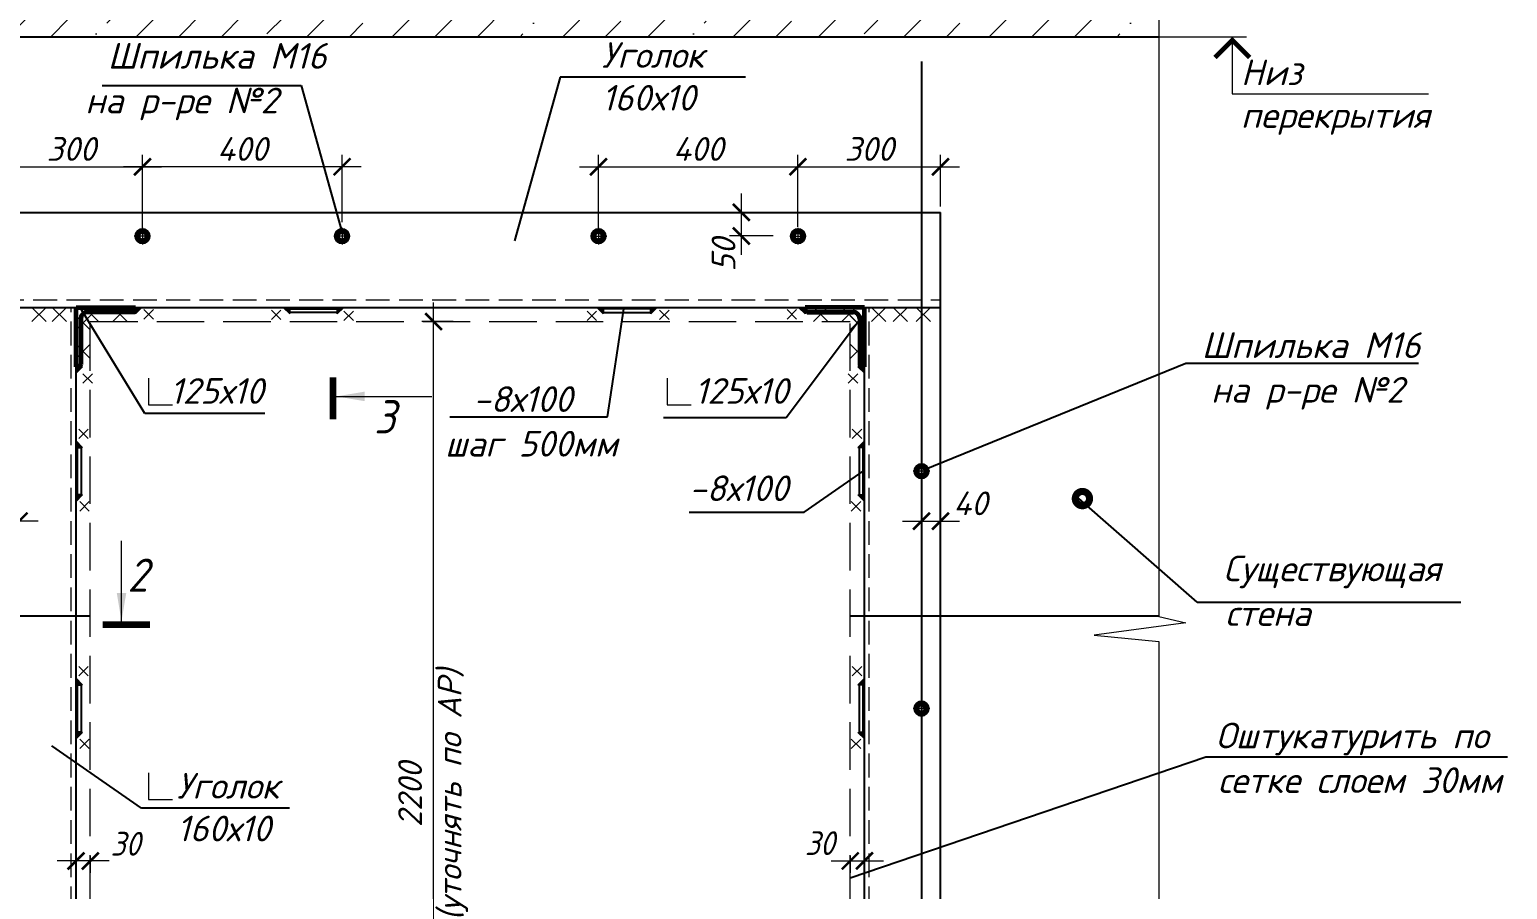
# Model space of a CAD drawing. Header units: millimetres. Extents: x 749182 to 2267578, y 70462 to 311449.
# Drawn here: x 2114152 to 2117264, y 214728 to 216539 of the extents above; entities that cross this region are included whole.
import ezdxf
from ezdxf.enums import TextEntityAlignment as Align

# ---------------------------------------------------------------- set-up
doc = ezdxf.new("R2010")
doc.units = ezdxf.units.MM
doc.linetypes.add('ГОСТ 2.303 4', pattern=[7, 5, -2, 0])
doc.linetypes.add('осеваяX2', pattern=[4, 2.5, -0.5, 0.5, -0.5])
doc.layers.get('Defpoints').update_dxf_attribs({"color": 255})
for name, color, linetype, lineweight in [('1Стены', 252, 'Continuous', 25), ('монолит', 176, 'Continuous', 50), ('Оси', 165, 'осеваяX2', 13), ('Размер', 7, 'Continuous', 13), ('сварка', 156, 'Continuous', 9), ('штрих', 8, 'Continuous', 5), ('штриховка кирпич', 42, 'Continuous', 5)]:
    doc.layers.add(name, color=color, linetype=linetype, lineweight=lineweight)
doc.layers.add('CS_UNPLOTTED', color=254, linetype='Continuous', plot=False)
doc.layers.add('металл', color=124, linetype='Continuous')
doc.layers.add('Текст', color=7, linetype='Continuous')
doc.styles.add('GOST 2.304_new', font='isocpeur.ttf', dxfattribs={"width": 0.9, "oblique": 15})
doc.styles.add('М2', font='isocpeui.ttf')
doc.dimstyles.new('SPDS', dxfattribs={"dimscale": 25, "dimtxt": 2.5, "dimasz": 1.77, "dimexe": 1.25, "dimexo": 0.625, "dimtad": 1, "dimdec": 0, "dimrnd": 0.001, "dimtxsty": 'GOST 2.304_new', "dimblk": 'ARCHTICK', "dimcen": 2.5, "dimdle": 2, "dimclrt": 256, "dimazin": 2, "dimtfac": 0.75, "dimtdec": 0, "dimtmove": 1, "dimatfit": 3, "dimfxl": 0, "dimtolj": 1, "dimlwd": 9, "dimlwe": 9, "dimarcsym": 0})
doc.dimstyles.new('SPDS 1_20', dxfattribs={"dimscale": 20, "dimtxt": 2.5, "dimasz": 1.77, "dimexe": 1.25, "dimexo": 0.625, "dimtad": 1, "dimdec": 0, "dimrnd": 0.001, "dimtxsty": 'М2', "dimblk": 'ARCHTICK', "dimcen": 2.5, "dimdle": 2, "dimclrt": 256, "dimadec": 0, "dimazin": 2, "dimtfac": 0.75, "dimtdec": 0, "dimtmove": 1, "dimatfit": 3, "dimfxl": 0, "dimtolj": 1, "dimlwd": 9, "dimlwe": 9, "dimarcsym": 0})

# ---------------------------------------------------------------- blocks, each defined once
blk = doc.blocks.new('_ArchTick')
at = {"color": 0, "linetype": 'ByBlock', "const_width": 0.15}
blk.add_lwpolyline([(-0.5, -0.5), (0.5, 0.5)], dxfattribs=at)
blk = doc.blocks.new('*D2964')
at = {"layer": 'Defpoints', "color": 0, "lineweight": 20, "ltscale": 20, "transparency": 16777216}
for p in [(2114250.1, 214811.9), (2114280.1, 214811.9), (2114250.1, 214788.3)]:
    blk.add_point(p, dxfattribs=at)
at = {"layer": 'Размер', "color": 0, "lineweight": 9, "ltscale": 20, "transparency": 16777216}
for p, q in [((2114250.1, 214799.4), (2114250.1, 214763.3)), ((2114280.1, 214799.4), (2114280.1, 214763.3)), ((2114320.1, 214788.3), (2114210.1, 214788.3))]:
    blk.add_line(p, q, dxfattribs=at)
at = {"layer": 'Размер', "color": 0, "lineweight": 9, "ltscale": 20, "transparency": 16777216, "xscale": 35.4, "yscale": 35.4, "zscale": 35.4}
for p, rotation in [((2114250.1, 214788.3), 179.9999999995553), ((2114280.1, 214788.3), 359.9999999995553)]:
    blk.add_blockref('_ArchTick', p, dxfattribs=dict(at, rotation=rotation))
at = {"layer": 'Размер', "ltscale": 20, "transparency": 16777216, "insert": (2114353.9, 214824.5), "char_height": 50, "attachment_point": 5, "style": 'GOST 2.304_new'}
blk.add_mtext('\\A1;30', dxfattribs=at)
blk = doc.blocks.new('*D2965')
at = {"color": 0, "lineweight": 9, "ltscale": 20, "transparency": 16777216}
for p, q in [((2115880.1, 214799.4), (2115880.1, 214763.3)), ((2115910.1, 214799.4), (2115910.1, 214763.3)), ((2115840.1, 214788.3), (2115950.1, 214788.3))]:
    blk.add_line(p, q, dxfattribs=at)
at = {"layer": 'Defpoints', "color": 0, "lineweight": 20, "ltscale": 20, "transparency": 16777216}
for p in [(2115880.1, 214811.9), (2115910.1, 214811.9), (2115910.1, 214788.3)]:
    blk.add_point(p, dxfattribs=at)
at = {"color": 0, "lineweight": 9, "ltscale": 20, "transparency": 16777216, "xscale": 35.4, "yscale": 35.4, "zscale": 35.4, "rotation": 180}
blk.add_blockref('_ArchTick', (2115880.1, 214788.3), dxfattribs=at)
at = {"color": 0, "lineweight": 9, "ltscale": 20, "transparency": 16777216, "xscale": 35.4, "yscale": 35.4, "zscale": 35.4}
blk.add_blockref('_ArchTick', (2115910.1, 214788.3), dxfattribs=at)
at = {"ltscale": 20, "transparency": 16777216, "insert": (2115815.8, 214825.8), "char_height": 50, "attachment_point": 5, "style": 'GOST 2.304_new'}
blk.add_mtext('\\A1;30', dxfattribs=at)
blk = doc.blocks.new('*D2966')
at = {"layer": 'Defpoints', "color": 0, "lineweight": 20, "ltscale": 20, "transparency": 16777216}
for p in [(2116030.1, 215592.3), (2116070.1, 215594.5), (2116070.1, 215504)]:
    blk.add_point(p, dxfattribs=at)
at = {"layer": 'Размер', "color": 0, "lineweight": 9, "ltscale": 20, "transparency": 16777216}
for p, q in [((2116030.1, 215579.8), (2116030.1, 215479)), ((2116070.1, 215582), (2116070.1, 215479)), ((2115990.1, 215504), (2116110.1, 215504))]:
    blk.add_line(p, q, dxfattribs=at)
at = {"layer": 'Размер', "color": 0, "lineweight": 9, "ltscale": 20, "transparency": 16777216, "xscale": 35.4, "yscale": 35.4, "zscale": 35.4, "rotation": 180}
blk.add_blockref('_ArchTick', (2116030.1, 215504), dxfattribs=at)
at = {"layer": 'Размер', "color": 0, "lineweight": 9, "ltscale": 20, "transparency": 16777216, "xscale": 35.4, "yscale": 35.4, "zscale": 35.4}
blk.add_blockref('_ArchTick', (2116070.1, 215504), dxfattribs=at)
at = {"layer": 'Размер', "ltscale": 20, "transparency": 16777216, "insert": (2116133, 215541.5), "char_height": 50, "attachment_point": 5, "style": 'М2'}
blk.add_mtext('\\A1;40', dxfattribs=at)
blk = doc.blocks.new('свар')
at = {"layer": 'сварка', "color": 0, "linetype": 'Continuous', "ltscale": 10}
for p, q in [((10, 10), (-10, -10)), ((-10, 10), (10, -10))]:
    blk.add_line(p, q, dxfattribs=at)
blk = doc.blocks.new('*D2955')
at = {"layer": 'Defpoints', "color": 0, "lineweight": 20, "ltscale": 20, "transparency": 16777216}
for p in [(2114090.1, 215594.5), (2114130.1, 215592.3), (2114090.1, 215504)]:
    blk.add_point(p, dxfattribs=at)
at = {"layer": 'Размер', "color": 0, "lineweight": 9, "ltscale": 20, "transparency": 16777216}
for p, q in [((2114090.1, 215582), (2114090.1, 215479)), ((2114130.1, 215579.8), (2114130.1, 215479)), ((2114170.1, 215504), (2114050.1, 215504))]:
    blk.add_line(p, q, dxfattribs=at)
at = {"layer": 'Размер', "color": 0, "lineweight": 9, "ltscale": 20, "transparency": 16777216, "xscale": 35.4, "yscale": 35.4, "zscale": 35.4, "rotation": 180}
blk.add_blockref('_ArchTick', (2114090.1, 215504), dxfattribs=at)
at = {"layer": 'Размер', "color": 0, "lineweight": 9, "ltscale": 20, "transparency": 16777216, "xscale": 35.4, "yscale": 35.4, "zscale": 35.4}
blk.add_blockref('_ArchTick', (2114130.1, 215504), dxfattribs=at)
at = {"layer": 'Размер', "ltscale": 20, "transparency": 16777216, "insert": (2114027.2, 215541.5), "char_height": 50, "attachment_point": 5, "style": 'М2'}
blk.add_mtext('\\A1;40', dxfattribs=at)
blk = doc.blocks.new('м16')
at = {"layer": 'металл', "lineweight": 30, "ltscale": 20}
for p, q in [((-11, 6.4), (0, 12.7)), ((-11, -6.4), (-11, 6.4)), ((0, 12.7), (11, 6.4)), ((11, 6.4), (11, -6.4)), ((0, -12.7), (-11, -6.4)), ((11, -6.4), (0, -12.7))]:
    blk.add_line(p, q, dxfattribs=at)
blk.add_circle((0, 0), 15, dxfattribs=at)
for radius, start, end in [(10.4, 0, 180), (10.4, 180, 0), (6.92, 0, 180), (6.92, 180, 0)]:
    blk.add_arc((0, 0), radius, start, end, dxfattribs=at)
at = {"layer": 'металл', "linetype": 'Continuous', "lineweight": 25, "ltscale": 20}
blk.add_arc((0, 0), 8, 255, 165, dxfattribs=at)
at = {"layer": 'Оси', "ltscale": 20}
for p, q in [((17, 0), (-17.3, 0)), ((0, 17.3), (0, -17.3))]:
    blk.add_line(p, q, dxfattribs=at)
blk = doc.blocks.new('*D2959')
at = {"color": 0, "lineweight": 9, "ltscale": 20, "transparency": 16777216}
for p, q in [((2114090.1, 216166.8), (2114090.1, 216275.4)), ((2114390.1, 216116.8), (2114390.1, 216275.4)), ((2114050.1, 216250.4), (2114430.1, 216250.4))]:
    blk.add_line(p, q, dxfattribs=at)
at = {"layer": 'Defpoints', "color": 0, "lineweight": 20, "ltscale": 20, "transparency": 16777216}
for p in [(2114390.1, 216250.4), (2114090.1, 216154.3), (2114390.1, 216104.3)]:
    blk.add_point(p, dxfattribs=at)
at = {"color": 0, "lineweight": 9, "ltscale": 20, "transparency": 16777216, "xscale": 35.4, "yscale": 35.4, "zscale": 35.4, "rotation": 180}
blk.add_blockref('_ArchTick', (2114090.1, 216250.4), dxfattribs=at)
at = {"color": 0, "lineweight": 9, "ltscale": 20, "transparency": 16777216, "xscale": 35.4, "yscale": 35.4, "zscale": 35.4}
blk.add_blockref('_ArchTick', (2114390.1, 216250.4), dxfattribs=at)
at = {"ltscale": 20, "transparency": 16777216, "insert": (2114240.1, 216287.9), "char_height": 50, "attachment_point": 5, "style": 'М2'}
blk.add_mtext('\\A1;300', dxfattribs=at)
blk = doc.blocks.new('*D2960')
at = {"color": 0, "lineweight": 9, "ltscale": 20, "transparency": 16777216}
for p, q in [((2114390.1, 216144.7), (2114390.1, 216275.4)), ((2114810.1, 216134), (2114810.1, 216275.4)), ((2114850.1, 216250.4), (2114350.1, 216250.4))]:
    blk.add_line(p, q, dxfattribs=at)
at = {"layer": 'Defpoints', "color": 0, "lineweight": 20, "ltscale": 20, "transparency": 16777216}
for p in [(2114390.1, 216250.4), (2114390.1, 216132.2), (2114810.1, 216121.5)]:
    blk.add_point(p, dxfattribs=at)
at = {"color": 0, "lineweight": 9, "ltscale": 20, "transparency": 16777216, "xscale": 35.4, "yscale": 35.4, "zscale": 35.4, "rotation": 180}
blk.add_blockref('_ArchTick', (2114390.1, 216250.4), dxfattribs=at)
at = {"color": 0, "lineweight": 9, "ltscale": 20, "transparency": 16777216, "xscale": 35.4, "yscale": 35.4, "zscale": 35.4}
blk.add_blockref('_ArchTick', (2114810.1, 216250.4), dxfattribs=at)
at = {"ltscale": 20, "transparency": 16777216, "insert": (2114600.1, 216287.9), "char_height": 50, "attachment_point": 5, "style": 'М2'}
blk.add_mtext('\\A1;400', dxfattribs=at)
blk = doc.blocks.new('*D2962')
at = {"color": 0, "lineweight": 9, "ltscale": 20, "transparency": 16777216}
for p, q in [((2115350.1, 216116.8), (2115350.1, 216275.4)), ((2115770, 216123.7), (2115770, 216275.4)), ((2115310.1, 216250.4), (2115810, 216250.4))]:
    blk.add_line(p, q, dxfattribs=at)
at = {"layer": 'Defpoints', "color": 0, "lineweight": 20, "ltscale": 20, "transparency": 16777216}
for p in [(2115770, 216250.4), (2115350.1, 216104.3), (2115770, 216111.2)]:
    blk.add_point(p, dxfattribs=at)
at = {"color": 0, "lineweight": 9, "ltscale": 20, "transparency": 16777216, "xscale": 35.4, "yscale": 35.4, "zscale": 35.4, "rotation": 180}
blk.add_blockref('_ArchTick', (2115350.1, 216250.4), dxfattribs=at)
at = {"color": 0, "lineweight": 9, "ltscale": 20, "transparency": 16777216, "xscale": 35.4, "yscale": 35.4, "zscale": 35.4}
blk.add_blockref('_ArchTick', (2115770, 216250.4), dxfattribs=at)
at = {"ltscale": 20, "transparency": 16777216, "insert": (2115560, 216287.9), "char_height": 50, "attachment_point": 5, "style": 'М2'}
blk.add_mtext('\\A1;400', dxfattribs=at)
blk = doc.blocks.new('*D2963')
at = {"color": 0, "lineweight": 9, "ltscale": 20, "transparency": 16777216}
for p, q in [((2115770, 216123.7), (2115770, 216275.4)), ((2116070.1, 216166.8), (2116070.1, 216275.4)), ((2115730, 216250.4), (2116110.1, 216250.4))]:
    blk.add_line(p, q, dxfattribs=at)
at = {"layer": 'Defpoints', "color": 0, "lineweight": 20, "ltscale": 20, "transparency": 16777216}
for p in [(2116070.1, 216250.4), (2116070.1, 216154.3), (2115770, 216111.2)]:
    blk.add_point(p, dxfattribs=at)
at = {"color": 0, "lineweight": 9, "ltscale": 20, "transparency": 16777216, "xscale": 35.4, "yscale": 35.4, "zscale": 35.4, "rotation": 180}
blk.add_blockref('_ArchTick', (2115770, 216250.4), dxfattribs=at)
at = {"color": 0, "lineweight": 9, "ltscale": 20, "transparency": 16777216, "xscale": 35.4, "yscale": 35.4, "zscale": 35.4}
blk.add_blockref('_ArchTick', (2116070.1, 216250.4), dxfattribs=at)
at = {"ltscale": 20, "transparency": 16777216, "insert": (2115920, 216287.9), "char_height": 50, "attachment_point": 5, "style": 'М2'}
blk.add_mtext('\\A1;300', dxfattribs=at)
blk = doc.blocks.new('*D2969')
at = {"layer": 'Defpoints', "color": 0, "lineweight": 20, "ltscale": 20, "transparency": 16777216}
for p in [(2115002.8, 215924.3), (2115056.7, 215924.3), (2115056.7, 213624.3)]:
    blk.add_point(p, dxfattribs=at)
at = {"layer": 'Размер', "color": 0, "lineweight": 9, "ltscale": 20, "transparency": 16777216}
for p, q in [((2115002.8, 213584.3), (2115002.8, 215964.3)), ((2115044.2, 215924.3), (2114977.8, 215924.3)), ((2115044.2, 213624.3), (2114977.8, 213624.3))]:
    blk.add_line(p, q, dxfattribs=at)
at = {"layer": 'Размер', "color": 0, "lineweight": 9, "ltscale": 20, "transparency": 16777216, "xscale": 35.4, "yscale": 35.4, "zscale": 35.4}
for p, rotation in [((2115002.8, 215924.3), 90), ((2115002.8, 213624.3), 270)]:
    blk.add_blockref('_ArchTick', p, dxfattribs=dict(at, rotation=rotation))
at = {"layer": 'Размер', "ltscale": 20, "transparency": 16777216, "insert": (2115001.9, 214927.9), "char_height": 50, "width": 670.583, "attachment_point": 5, "rotation": 90, "style": 'М2'}
blk.add_mtext('\\A1;2200 \\P(уточнять по АР)', dxfattribs=at)
blk = doc.blocks.new('*D2970')
at = {"layer": 'Defpoints', "color": 0, "lineweight": 20, "ltscale": 100, "transparency": 16777216}
for p in [(2115650.9, 216154.3), (2115730, 216154.3), (2115730, 216104.6)]:
    blk.add_point(p, dxfattribs=at)
at = {"layer": 'Размер', "color": 0, "lineweight": 9, "ltscale": 100, "transparency": 16777216}
for p, q in [((2115650.9, 216064.6), (2115650.9, 216194.3)), ((2115717.5, 216154.3), (2115625.9, 216154.3)), ((2115717.5, 216104.6), (2115625.9, 216104.6))]:
    blk.add_line(p, q, dxfattribs=at)
at = {"layer": 'Размер', "color": 0, "lineweight": 9, "ltscale": 100, "transparency": 16777216, "xscale": 35.4, "yscale": 35.4, "zscale": 35.4}
for p, rotation in [((2115650.9, 216154.3), 90), ((2115650.9, 216104.6), 270)]:
    blk.add_blockref('_ArchTick', p, dxfattribs=dict(at, rotation=rotation))
at = {"layer": 'Размер', "ltscale": 100, "transparency": 16777216, "insert": (2115613.4, 216064.6), "char_height": 50, "attachment_point": 5, "rotation": 90, "style": 'М2'}
blk.add_mtext('\\A1;50', dxfattribs=at)

msp = doc.modelspace()

# ---------------------------------------------------------------- hatches: boundary and pattern name
at = {"layer": 'сварка', "linetype": 'Continuous', "ltscale": 5}
for points in [[(2114375.0746, 215954.2637), (2114375.0746, 215940.6202), (2114388.718, 215954.2637)], [(2114699.9768, 215954.2637), (2114686.3334, 215954.2637), (2114699.9768, 215940.6202)], [(2114800.1724, 215954.2637), (2114813.8158, 215954.2637), (2114800.1724, 215940.6202)], [(2115359.9866, 215954.2637), (2115346.3432, 215954.2637), (2115359.9866, 215940.6202)], [(2115460.1822, 215954.2637), (2115473.8257, 215954.2637), (2115460.1822, 215940.6202)], [(2115785.0844, 215954.2637), (2115785.0844, 215940.6202), (2115771.441, 215954.2637)], [(2114250.0746, 215829.2637), (2114263.718, 215829.2637), (2114250.0746, 215815.6202)], [(2115910.0844, 215829.2637), (2115896.441, 215829.2637), (2115910.0844, 215815.6202)], [(2114250.0746, 215659.3615), (2114250.0746, 215673.0049), (2114263.718, 215659.3615)], [(2115910.0844, 215659.3615), (2115910.0844, 215673.0049), (2115896.441, 215659.3615)], [(2114250.0746, 215559.1659), (2114250.0746, 215545.5224), (2114263.718, 215559.1659)], [(2115910.0844, 215559.1659), (2115910.0844, 215545.5224), (2115896.441, 215559.1659)], [(2114250.0746, 215159.3615), (2114250.0746, 215173.0049), (2114263.718, 215159.3615)], [(2115910.0844, 215159.3615), (2115910.0844, 215173.0049), (2115896.441, 215159.3615)], [(2114250.0746, 215059.1659), (2114250.0746, 215045.5224), (2114263.718, 215059.1659)], [(2115910.0844, 215059.1659), (2115910.0844, 215045.5224), (2115896.441, 215059.1659)]]:
    msp.add_hatch(color=0, dxfattribs=at).paths.add_polyline_path(points, flags=0)
at = {"layer": 'штрих', "lineweight": 13, "ltscale": 100}
h = msp.add_hatch(dxfattribs=at)
h.set_pattern_fill('ANSI35', color=256, scale=20)
h.set_pattern_definition([(45, (2054102.42, 214442.12), (-89.80256, 89.80256), []), (45, (2054192.22, 214442.12), (-89.80256, 89.80256), [158.75, -31.75, 0, -31.75])])
h.paths.add_polyline_path([(2116530.1379, 216744.2637), (2113630.0212, 216744.2637), (2113630.0212, 216712.6363, -0.824670523), (2113630.0212, 216555.5638), (2113630.0212, 216524.2637), (2116530.1379, 216524.2637)])
h.paths.add_polyline_path([(2115305.8523, 216634.5637, -1), (2115145.8523, 216634.5637, -1)], flags=16)
h.paths.add_polyline_path([(2115086.3669, 216634.5637, -1), (2114926.3669, 216634.5637, -1)], flags=16)
h.paths.add_polyline_path([(2114906.9816, 216634.5637, -1), (2114746.9816, 216634.5637, -1)], flags=16)
h.paths.add_polyline_path([(2115495.8523, 216634.5637, -1), (2115335.8523, 216634.5637, -1)], flags=16)
h.paths.add_polyline_path([(2114726.3669, 216634.5637, -1), (2114566.3669, 216634.5637, -1)], flags=16)
h.paths.add_polyline_path([(2115676.4671, 216634.5637, -1), (2115516.4671, 216634.5637, -1)], flags=16)
h.paths.add_polyline_path([(2115855.8523, 216634.5637, -1), (2115695.8523, 216634.5637, -1)], flags=16)
h.paths.add_polyline_path([(2114536.3669, 216634.5637, -1), (2114376.3669, 216634.5637, -1)], flags=16)
h.paths.add_polyline_path([(2116045.8523, 216634.5637, -1), (2115885.8523, 216634.5637, -1)], flags=16)
h.paths.add_polyline_path([(2114346.3682, 216635.0273, -1), (2114186.3682, 216635.0273, -1)], flags=16)
h.paths.add_polyline_path([(2116235.8523, 216634.5637, -1), (2116075.8523, 216634.5637, -1)], flags=16)
h.paths.add_polyline_path([(2114074.785, 216635.0273, -1), (2113914.785, 216635.0273, -1)], flags=16)
h.paths.add_polyline_path([(2116425.8523, 216634.5637, -1), (2116265.8523, 216634.5637, -1)], flags=16)
h.paths.add_polyline_path([(2113884.7863, 216634.5637, -1), (2113724.7863, 216634.5637, -1)], flags=16)

# ---------------------------------------------------------------- linework, layer by layer
at = {"ltscale": 100}
for p, q in [((2114305.1557, 216421.8771), (2114724.2457, 216421.8771)), ((2114724.2457, 216421.8771), (2114810.0746, 216111.1817)), ((2115269.3529, 216438.7752), (2115173.4596, 216094.2514)), ((2114395.0944, 215731.0401), (2114261.8897, 215949.2815)), ((2115369.1244, 215723.5985), (2115403.2968, 215951.2546)), ((2115745.2884, 215722.4391), (2115910.0844, 215942.3719)), ((2116586.8785, 215836.2389), (2116036.4906, 215611.8751)), ((2117076.5408, 215836.2389), (2116586.8785, 215836.2389)), ((2114647.2842, 215731.0401), (2114395.0944, 215731.0401)), ((2115036.9864, 215723.5985), (2115369.1244, 215723.5985)), ((2115487.158, 215722.4391), (2115745.2884, 215722.4391)), ((2115783.443, 215522.7074), (2115907.0754, 215609.2637)), ((2116610.3781, 215333.1679), (2116361.463, 215551.5067)), ((2115540.8394, 215522.7074), (2115783.443, 215522.7074)), ((2116610.3781, 215333.1679), (2117165.7039, 215333.1679)), ((2116628.4742, 215006.8145), (2115880.0844, 214752.2637)), ((2117263.8162, 215006.8145), (2116628.4742, 215006.8145))]:
    msp.add_line(p, q, dxfattribs=at)
at = {"ltscale": 20}
msp.add_line((2114388.0674, 214899.6433), (2114199.0235, 215030.9383), dxfattribs=at)
at = {"color": 0, "ltscale": 20}
for points in [[(2115659.7437, 216438.7752), (2115269.3529, 216438.7752)], [(2114699.3509, 214899.6433), (2114388.0674, 214899.6433)]]:
    msp.add_lwpolyline(points, dxfattribs=at)
at = {"layer": '1Стены', "color": 0, "linetype": 'ГОСТ 2.303 4', "lineweight": 13, "ltscale": 10}
for p, q in [((2114090.0746, 215970.2637), (2116070.0844, 215970.2637)), ((2114240.0746, 213564.2637), (2114240.0746, 215954.2637)), ((2115920.0844, 213564.2637), (2115920.0844, 215954.2637))]:
    msp.add_line(p, q, dxfattribs=at)
at = {"layer": '1Стены', "color": 0, "linetype": 'ГОСТ 2.303 4', "lineweight": 13, "ltscale": 20}
for p, q in [((2114280.0746, 213580.2637), (2114280.0746, 215924.2637)), ((2114280.0746, 215924.2637), (2115880.0844, 215924.2637)), ((2115880.0844, 213580.2637), (2115880.0844, 215924.2637))]:
    msp.add_line(p, q, dxfattribs=at)
at = {"layer": 'CS_UNPLOTTED', "ltscale": 20}
msp.add_line((2116030.0844, 216472.4027), (2116030.0844, 213647.5273), dxfattribs=at)
at = {"layer": 'CS_UNPLOTTED', "ltscale": 100}
for p, q in [((2113630.0212, 215304.2637), (2114280.0746, 215304.2637)), ((2115880.0844, 215304.2637), (2116530.1379, 215304.2637))]:
    msp.add_line(p, q, dxfattribs=at)
at = {"layer": 'металл', "color": 0, "ltscale": 20}
for p, q in [((2114090.0746, 216154.2637), (2116070.0844, 216154.2637)), ((2116070.0844, 213564.2637), (2116070.0844, 216154.2637)), ((2114090.0746, 215954.2637), (2116070.0844, 215954.2637)), ((2114250.0746, 213564.2637), (2114250.0746, 215954.2637)), ((2115910.0844, 213564.2637), (2115910.0844, 215954.2637))]:
    msp.add_line(p, q, dxfattribs=at)
at = {"layer": 'металл', "color": 0, "linetype": 'Continuous', "lineweight": 60, "ltscale": 20}
for p, q in [((2114250.0746, 215829.2637), (2114250.0746, 215954.2637)), ((2114250.0746, 215954.2637), (2114375.0746, 215954.2637)), ((2114375.0746, 215954.2637), (2114375.0746, 215948.8637)), ((2115785.0844, 215954.2637), (2115785.0844, 215948.8637)), ((2115910.0844, 215954.2637), (2115785.0844, 215954.2637)), ((2115910.0844, 215829.2637), (2115910.0844, 215954.2637)), ((2114260.0746, 215930.2637), (2114260.0746, 215833.8637)), ((2114370.4746, 215944.2637), (2114274.0746, 215944.2637)), ((2115789.6844, 215944.2637), (2115886.0844, 215944.2637)), ((2115900.0844, 215930.2637), (2115900.0844, 215833.8637)), ((2114255.4746, 215829.2637), (2114250.0746, 215829.2637)), ((2115904.6844, 215829.2637), (2115910.0844, 215829.2637))]:
    msp.add_line(p, q, dxfattribs=at)
at = {"layer": 'металл', "color": 0, "ltscale": 20}
for points in [[(2114800.0746, 215951.2546), (2114800.0746, 215943.2546), (2114700.0746, 215943.2546), (2114700.0746, 215951.2546)], [(2115360.0844, 215951.2546), (2115360.0844, 215943.2546), (2115460.0844, 215943.2546), (2115460.0844, 215951.2546)], [(2114253.0837, 215659.2637), (2114261.0837, 215659.2637), (2114261.0837, 215559.2637), (2114253.0837, 215559.2637)], [(2115907.0754, 215659.2637), (2115899.0754, 215659.2637), (2115899.0754, 215559.2637), (2115907.0754, 215559.2637)], [(2114253.0837, 215159.2637), (2114261.0837, 215159.2637), (2114261.0837, 215059.2637), (2114253.0837, 215059.2637)], [(2115907.0754, 215159.2637), (2115899.0754, 215159.2637), (2115899.0754, 215059.2637), (2115907.0754, 215059.2637)]]:
    msp.add_lwpolyline(points, close=True, dxfattribs=at)
at = {"layer": 'металл', "color": 0, "linetype": 'Continuous', "lineweight": 60, "ltscale": 20}
for centre, radius, start, end in [((2114370.4746, 215948.8637), 4.6, 270, 0), ((2115789.6844, 215948.8637), 4.6, 180, 270), ((2114274.0746, 215930.2637), 14, 90, 180), ((2115886.0844, 215930.2637), 14, 0, 90), ((2114255.4746, 215833.8637), 4.6, 270, 0), ((2115904.6844, 215833.8637), 4.6, 180, 270)]:
    msp.add_arc(centre, radius, start, end, dxfattribs=at)
at = {"layer": 'монолит', "color": 0, "lineweight": 25, "ltscale": 100}
msp.add_line((2113630.0212, 216524.2637), (2116530.1379, 216524.2637), dxfattribs=at)
at = {"layer": 'Размер', "linetype": 'Continuous', "ltscale": 20}
for p, q in [((2116389.5532, 216524.2637), (2116714.5664, 216524.2637)), ((2116684.5664, 216524.2637), (2116684.5664, 216404.2637)), ((2116684.5664, 216404.2637), (2117097.3421, 216404.2637)), ((2114797.8993, 215766.7555), (2114999.1354, 215766.7555)), ((2114345.7852, 215292.8789), (2114345.7852, 215462.8789))]:
    msp.add_line(p, q, dxfattribs=at)
at = {"layer": 'Размер', "color": 0, "linetype": 'Continuous', "ltscale": 20}
for points, const_width in [([(2116721.0308, 216480.7282), (2116684.5664, 216517.1926), (2116648.1019, 216480.7282)], 10), ([(2114790.8993, 215718.7555), (2114790.8993, 215806.7555)], 14), ([(2114405.7852, 215285.8789), (2114305.7852, 215285.8789)], 14)]:
    msp.add_lwpolyline(points, dxfattribs=dict(at, const_width=const_width))
at = {"layer": 'Размер', "color": 0, "ltscale": 20}
for points in [[(2114402.5812, 215805.0066), (2114402.5812, 215749.0238), (2114453.4398, 215749.0238)], [(2115494.5333, 215805.0066), (2115494.5333, 215749.0238), (2115545.3919, 215749.0238)], [(2114402.5812, 214973.9128), (2114402.5812, 214917.9299), (2114453.4398, 214917.9299)]]:
    msp.add_lwpolyline(points, dxfattribs=at)
at = {"layer": 'Размер', "linetype": 'Continuous', "ltscale": 20}
for points in [[(2114797.8993, 215766.7555), (2114857.9893, 215776.8111), (2114857.9893, 215756.6999)], [(2114345.7852, 215292.8789), (2114335.7296, 215352.9689), (2114355.8408, 215352.9689)]]:
    msp.add_solid(points, dxfattribs=at)
at = {"layer": 'сварка', "color": 0, "linetype": 'Continuous', "ltscale": 15}
for p, q in [((2114187.0364, 215954.2637), (2114157.0364, 215924.2637)), ((2114157.0364, 215954.2637), (2114187.0364, 215924.2637)), ((2114229.7637, 215954.2637), (2114199.7637, 215924.2637)), ((2114199.7637, 215954.2637), (2114229.7637, 215924.2637)), ((2114375.0746, 215954.2637), (2114250.0746, 215954.2637)), ((2114250.0746, 215829.2637), (2114250.0746, 215954.2637)), ((2114297.5746, 215954.2637), (2114267.5746, 215924.2637)), ((2114267.5746, 215954.2637), (2114297.5746, 215924.2637)), ((2114357.5746, 215954.2637), (2114327.5746, 215924.2637)), ((2114327.5746, 215954.2637), (2114357.5746, 215924.2637)), ((2115785.0844, 215954.2637), (2115910.0844, 215954.2637)), ((2115802.5844, 215954.2637), (2115832.5844, 215924.2637)), ((2115832.5844, 215954.2637), (2115802.5844, 215924.2637)), ((2115862.5844, 215954.2637), (2115892.5844, 215924.2637)), ((2115892.5844, 215954.2637), (2115862.5844, 215924.2637)), ((2115910.0844, 215829.2637), (2115910.0844, 215954.2637)), ((2115954.8493, 215954.2637), (2115924.8493, 215924.2637)), ((2115924.8493, 215954.2637), (2115954.8493, 215924.2637)), ((2116000.3422, 215954.2637), (2115970.3422, 215924.2637)), ((2115970.3422, 215954.2637), (2116000.3422, 215924.2637)), ((2116049.1183, 215954.2637), (2116019.1183, 215924.2637)), ((2116019.1183, 215954.2637), (2116049.1183, 215924.2637)), ((2114250.0746, 215906.7637), (2114280.0746, 215936.7637)), ((2114250.0746, 215936.7637), (2114280.0746, 215906.7637)), ((2115910.0844, 215906.7637), (2115880.0844, 215936.7637)), ((2115910.0844, 215936.7637), (2115880.0844, 215906.7637)), ((2114250.0746, 215846.7637), (2114280.0746, 215876.7637)), ((2114250.0746, 215876.7637), (2114280.0746, 215846.7637)), ((2115910.0844, 215846.7637), (2115880.0844, 215876.7637)), ((2115910.0844, 215876.7637), (2115880.0844, 215846.7637))]:
    msp.add_line(p, q, dxfattribs=at)
at = {"layer": 'сварка', "color": 0, "linetype": 'Continuous', "ltscale": 5}
for p, q in [((2114375.0746, 215954.2637), (2114375.0746, 215940.6202)), ((2114375.0746, 215940.6202), (2114388.718, 215954.2637)), ((2114388.718, 215954.2637), (2114375.0746, 215954.2637)), ((2114699.9768, 215954.2637), (2114686.3334, 215954.2637)), ((2114686.3334, 215954.2637), (2114699.9768, 215940.6202)), ((2114699.9768, 215940.6202), (2114699.9768, 215954.2637)), ((2114800.1724, 215954.2637), (2114813.8158, 215954.2637)), ((2114813.8158, 215954.2637), (2114800.1724, 215940.6202)), ((2114800.1724, 215940.6202), (2114800.1724, 215954.2637)), ((2115359.9866, 215954.2637), (2115346.3432, 215954.2637)), ((2115346.3432, 215954.2637), (2115359.9866, 215940.6202)), ((2115359.9866, 215940.6202), (2115359.9866, 215954.2637)), ((2115460.1822, 215954.2637), (2115473.8257, 215954.2637)), ((2115473.8257, 215954.2637), (2115460.1822, 215940.6202)), ((2115460.1822, 215940.6202), (2115460.1822, 215954.2637)), ((2115785.0844, 215940.6202), (2115771.441, 215954.2637)), ((2115771.441, 215954.2637), (2115785.0844, 215954.2637)), ((2115785.0844, 215954.2637), (2115785.0844, 215940.6202)), ((2114250.0746, 215829.2637), (2114263.718, 215829.2637)), ((2114263.718, 215829.2637), (2114250.0746, 215815.6202)), ((2114250.0746, 215815.6202), (2114250.0746, 215829.2637)), ((2115910.0844, 215829.2637), (2115896.441, 215829.2637)), ((2115896.441, 215829.2637), (2115910.0844, 215815.6202)), ((2115910.0844, 215815.6202), (2115910.0844, 215829.2637)), ((2114250.0746, 215659.3615), (2114250.0746, 215673.0049)), ((2114250.0746, 215673.0049), (2114263.718, 215659.3615)), ((2115910.0844, 215673.0049), (2115896.441, 215659.3615)), ((2115910.0844, 215659.3615), (2115910.0844, 215673.0049)), ((2114263.718, 215659.3615), (2114250.0746, 215659.3615)), ((2115896.441, 215659.3615), (2115910.0844, 215659.3615)), ((2114250.0746, 215559.1659), (2114250.0746, 215545.5224)), ((2114250.0746, 215545.5224), (2114263.718, 215559.1659)), ((2114263.718, 215559.1659), (2114250.0746, 215559.1659)), ((2115910.0844, 215545.5224), (2115896.441, 215559.1659)), ((2115896.441, 215559.1659), (2115910.0844, 215559.1659)), ((2115910.0844, 215559.1659), (2115910.0844, 215545.5224)), ((2114250.0746, 215159.3615), (2114250.0746, 215173.0049)), ((2114250.0746, 215173.0049), (2114263.718, 215159.3615)), ((2115910.0844, 215173.0049), (2115896.441, 215159.3615)), ((2115910.0844, 215159.3615), (2115910.0844, 215173.0049)), ((2114263.718, 215159.3615), (2114250.0746, 215159.3615)), ((2115896.441, 215159.3615), (2115910.0844, 215159.3615)), ((2114250.0746, 215059.1659), (2114250.0746, 215045.5224)), ((2114250.0746, 215045.5224), (2114263.718, 215059.1659)), ((2114263.718, 215059.1659), (2114250.0746, 215059.1659)), ((2115910.0844, 215045.5224), (2115896.441, 215059.1659)), ((2115896.441, 215059.1659), (2115910.0844, 215059.1659)), ((2115910.0844, 215059.1659), (2115910.0844, 215045.5224))]:
    msp.add_line(p, q, dxfattribs=at)
at = {"layer": 'Текст', "ltscale": 20, "const_width": 30}
msp.add_lwpolyline([(2116376.463, 215551.5067, 1), (2116361.463, 215551.5067, 1)], format="xyb", close=True, dxfattribs=at)
at = {"layer": 'штриховка кирпич', "color": 0, "linetype": 'Continuous', "ltscale": 15}
msp.add_lwpolyline([(2116530.1379, 216842.5118), (2116530.1379, 215303.0387), (2116586.3879, 215289.9137), (2116393.8879, 215263.6637), (2116530.1379, 215250.5387), (2116530.1379, 213296.1996)], dxfattribs=at)

# ---------------------------------------------------------------- block references
at = {"layer": 'Размер'}
for p in [(2114390.0746, 216104.2637), (2114810.0746, 216104.2637)]:
    msp.add_blockref('м16', p, dxfattribs=at)
at = {"layer": 'Размер', "xscale": -1}
for p in [(2115350.0844, 216104.2637), (2115770.0844, 216104.2637)]:
    msp.add_blockref('м16', p, dxfattribs=at)
at = {"layer": 'Размер', "color": 0}
for p in [(2114403.121, 215939.5345), (2114671.3442, 215938.5083), (2114824.2183, 215936.5047), (2114274.3744, 215804.314)]:
    msp.add_blockref('свар', p, dxfattribs=at)
at = {"layer": 'Размер', "color": 0, "xscale": -1}
for p in [(2115335.9408, 215936.5047), (2115488.8148, 215938.5083), (2115757.0381, 215939.5345), (2115885.7847, 215804.314)]:
    msp.add_blockref('свар', p, dxfattribs=at)
at = {"layer": 'Размер', "color": 0, "xscale": -1, "rotation": 89.99999999762781}
for p in [(2114265.83, 215687.9941), (2114267.8336, 215535.12), (2114265.83, 215187.9941), (2114267.8336, 215035.12)]:
    msp.add_blockref('свар', p, dxfattribs=at)
at = {"layer": 'Размер', "color": 0, "rotation": 270.0000000023722}
for p in [(2115894.3291, 215687.9941), (2115892.3254, 215535.12), (2115894.3291, 215187.9941), (2115892.3254, 215035.12)]:
    msp.add_blockref('свар', p, dxfattribs=at)
at = {"layer": 'Размер', "rotation": 270.0000000001111}
for p in [(2116030.0844, 215609.2637), (2116030.0844, 215109.2637)]:
    msp.add_blockref('м16', p, dxfattribs=at)

# ---------------------------------------------------------------- texts
at = {"color": 0, "ltscale": 20, "char_height": 54, "width": 274.710988, "attachment_point": 1, "style": 'М2'}
for s, insert in [('\\pi30.49087;Уголок \\P\\pi30.342;160х10', (2115326.5166, 216512.7752)), ('Уголок 160х10', (2114462.4438, 214973.6433))]:
    msp.add_mtext(s, dxfattribs=dict(at, insert=insert))
at = {"layer": 'Размер', "linetype": 'Continuous', "ltscale": 20, "style": 'GOST 2.304_new', "oblique": 15, "width": 0.9}
for s, p in [('3', (2114877.8993, 215688.7555)), ('2', (2114358.3377, 215355.1824))]:
    msp.add_text(s, height=70, dxfattribs=at).set_placement(p)
at = {"layer": 'Текст', "ltscale": 20, "style": 'М2'}
for s, p in [('Шпилька М16', (2114316.7122, 216456.9636)), ('Низ', (2116702.5664, 216422.2637)), ('на р-ре №2', (2114269.5657, 216362.9636)), ('Шпилька М16', (2116619.8534, 215847.5799)), ('125х10', (2114447.4783, 215751.176)), ('125х10', (2115552.3007, 215751.176)), ('на р-ре №2', (2116639.6872, 215753.5799)), ('-8х100', (2115086.1768, 215734.0371)), ('шаг 500мм', (2115026.9897, 215640.0371)), ('-8х100', (2115540.8394, 215546.2362)), ('Существующая', (2116665.4754, 215377.4479)), ('стена', (2116669.9322, 215283.4479)), ('Оштукатурить по', (2116649.7275, 215025.4957)), ('сетке слоем 30мм', (2116654.5875, 214931.4957))]:
    msp.add_text(s, height=54, dxfattribs=at).set_placement(p)
msp.add_text('перекрытия', height=54, dxfattribs=at).set_placement((2116702.5664, 216386.2637), align=Align.TOP_LEFT)

# ---------------------------------------------------------------- dimensions: what is measured, and where the dimension line sits
at = {"ltscale": 20}
for base, p1, p2, picture, middle in [((2114390.0746, 216250.381), (2114090.0746, 216154.2637), (2114390.0746, 216104.2637), '*D2959', (2114240.0746, 216287.881)), ((2116070.0844, 216250.381), (2115769.9705, 216111.1807), (2116070.0844, 216154.2637), '*D2963', (2115920.0275, 216287.881))]:
    dim = msp.add_linear_dim(base=base, p1=p1, p2=p2, dimstyle='SPDS', override={"dimscale": 20, "dimtxsty": 'М2', "dimfxl": 1.25, "dimtfill": 0, "dimarcsym": 1}, dxfattribs=at)
    dim.commit()
    dim.dimension.update_dxf_attribs({"geometry": picture, "text_midpoint": middle})
for base, p1, p2, picture, middle in [((2114390.0746, 216250.381), (2114810.0746, 216121.5493), (2114390.0746, 216132.2476), '*D2960', (2114600.0746, 216287.881)), ((2115769.9705, 216250.381), (2115350.0844, 216104.2637), (2115769.9705, 216111.1807), '*D2962', (2115560.0275, 216287.881))]:
    dim = msp.add_linear_dim(base=base, p1=p1, p2=p2, text='400', dimstyle='SPDS', override={"dimscale": 20, "dimtxsty": 'М2', "dimfxl": 1.25, "dimtfill": 0, "dimarcsym": 1}, dxfattribs=at)
    dim.commit()
    dim.dimension.update_dxf_attribs({"geometry": picture, "text_midpoint": middle})
dim = msp.add_linear_dim(base=(2115910.0844, 214788.3433), p1=(2115880.0844, 214811.9261), p2=(2115910.0844, 214811.9261), angle=0, dimstyle='SPDS', override={"dimscale": 20, "dimfxl": 1.25, "dimtfill": 0, "dimarcsym": 1}, dxfattribs=at)
dim.commit()
dim.dimension.update_dxf_attribs({"geometry": '*D2965', "text_midpoint": (2115815.7905, 214788.3433), "dimtype": 161})
at = {"layer": 'Размер', "ltscale": 100}
dim = msp.add_linear_dim(base=(2115650.9269, 216154.2637), p1=(2115729.9877, 216104.6179), p2=(2115729.9936, 216154.2637), angle=90, dimstyle='SPDS 1_20', override={"dimtxsty": 'М2'}, dxfattribs=at)
dim.commit()
dim.dimension.update_dxf_attribs({"geometry": '*D2970', "text_midpoint": (2115650.9269, 216064.6179), "dimtype": 160})
at = {"layer": 'Размер', "ltscale": 20}
dim = msp.add_linear_dim(base=(2115002.776, 215924.2637), p1=(2115056.6827, 213624.2637), p2=(2115056.6827, 215924.2637), angle=90, text='2200 \\P(уточнять по АР)', dimstyle='SPDS 1_20', override={"dimtxsty": 'М2'}, dxfattribs=at)
dim.commit()
dim.dimension.update_dxf_attribs({"geometry": '*D2969', "text_midpoint": (2115091.0984, 214927.8978), "dimtype": 160})
for base, p1, p2, override, picture, middle, dimtype in [((2114090.0746, 215503.993), (2114130.0746, 215592.2637), (2114090.0746, 215594.481), {"dimscale": 20, "dimtxsty": 'М2', "dimfxl": 1.25, "dimtfill": 0, "dimarcsym": 1}, '*D2955', (2114027.1735, 215503.993), 160), ((2114250.0746, 214788.3433), (2114280.0746, 214811.9261), (2114250.0746, 214811.9261), {"dimscale": 20, "dimtxsty": 'GOST 2.304_new', "dimfxl": 1.25, "dimtfill": 0, "dimarcsym": 1}, '*D2964', (2114353.8815, 214786.956), 161)]:
    dim = msp.add_linear_dim(base=base, p1=p1, p2=p2, angle=180, dimstyle='SPDS', override=override, dxfattribs=at)
    dim.commit()
    dim.dimension.update_dxf_attribs({"geometry": picture, "text_midpoint": middle, "dimtype": dimtype})
dim = msp.add_linear_dim(base=(2116070.0844, 215503.993), p1=(2116030.0844, 215592.2637), p2=(2116070.0844, 215594.481), dimstyle='SPDS', override={"dimscale": 20, "dimtxsty": 'М2', "dimfxl": 1.25, "dimtfill": 0, "dimarcsym": 1}, dxfattribs=at)
dim.commit()
dim.dimension.update_dxf_attribs({"geometry": '*D2966', "text_midpoint": (2116132.9855, 215503.993), "dimtype": 160})

doc.saveas('drawing.dxf')
